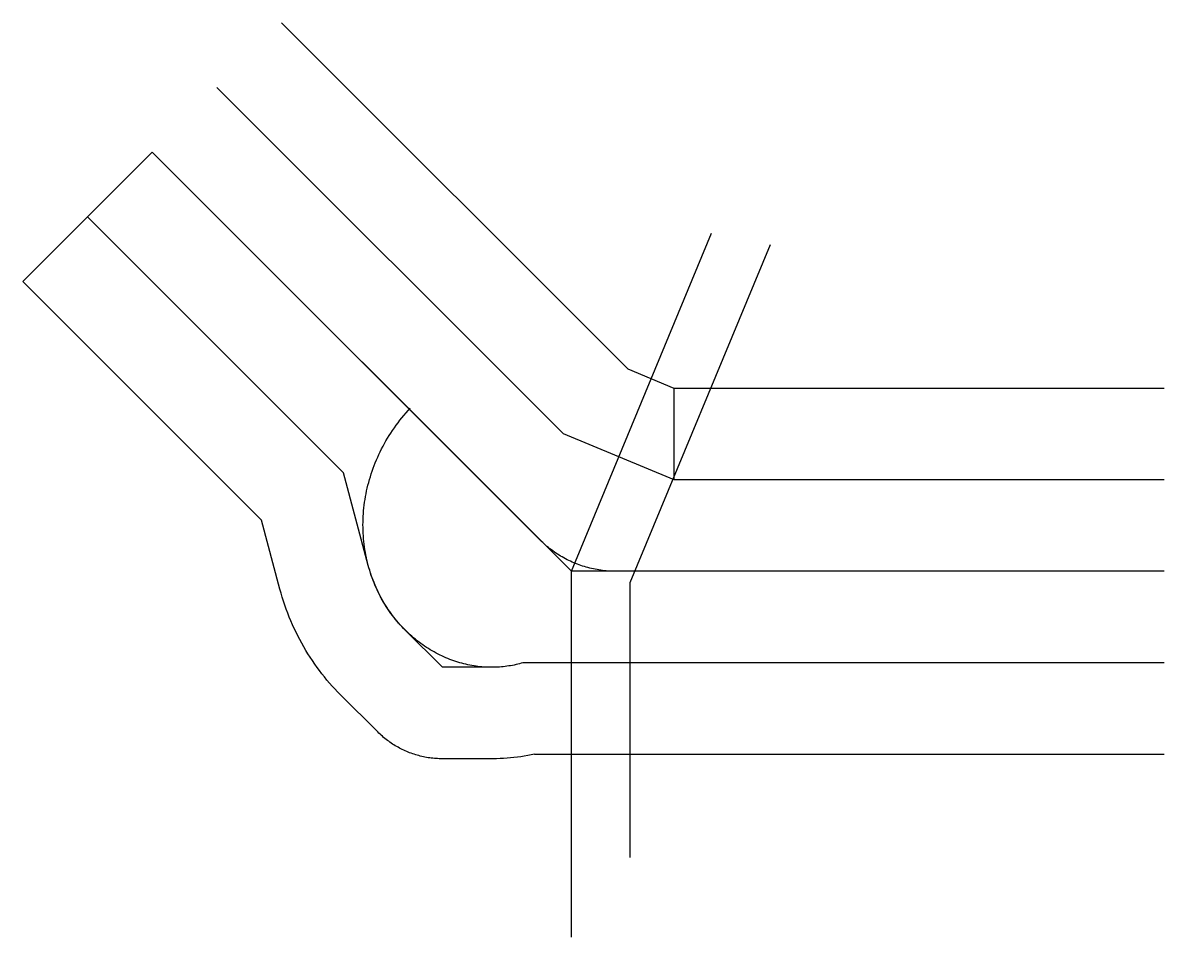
# Model space of a CAD drawing. Header units: metres. Extents: x -13881 to 15000, y -9260 to 13881.
import ezdxf

# ---------------------------------------------------------------- set-up
doc = ezdxf.new("R2010")
doc.units = ezdxf.units.M

msp = doc.modelspace()

# ---------------------------------------------------------------- linework, layer by layer
at = {"color": 1}
for p, q in [((-7333, 13881), (1435, 5112)), ((-8970, 12244), (-201, 3475)), ((-13881, 7333), (-10607, 10607)), ((0, 0), (-10607, 10607)), ((-5768, 2494), (-12244, 8970)), ((-7843, 1296), (-13881, 7333)), ((2600, 4630), (1435, 5112)), ((15000, 4630), (2600, 4630)), ((2600, 2315), (2600, 4630)), ((2600, 2315), (-201, 3475)), ((-5139, 148), (-5768, 2494)), ((15000, 2315), (2600, 2315)), ((-7375, -451), (-7843, 1296)), ((15000, 0), (0, 0)), ((-3263, -2430), (-4206, -1487)), ((-2010, -2430), (-3263, -2430)), ((15000, -2315), (-1225, -2315)), ((-5843, -3124), (-4900, -4067)), ((-2010, -4745), (-3263, -4745)), ((-935, -4630), (15000, -4630))]:
    msp.add_line(p, q, dxfattribs=at)
for points in [[(15000, 0), (1118, 0), (1071, 0), (1024, 2), (977, 4), (930, 7), (883, 10), (836, 15), (789, 20), (742, 26), (696, 33), (649, 41), (603, 50), (557, 59), (511, 69), (465, 80), (419, 92), (374, 105), (329, 118), (284, 132), (239, 147), (195, 163), (151, 179), (107, 197), (63, 215), (20, 233), (-23, 253), (-65, 273), (-107, 294), (-149, 316), (-191, 338), (-232, 362), (-272, 386), (-312, 410), (-352, 435), (-391, 461), (-430, 488), (-468, 515), (-506, 543), (-544, 572), (-581, 601), (-617, 631), (-653, 662), (-688, 693), (-723, 725), (-757, 757), (-791, 791), (-791, 791), (-10607, 10607)], [(0, -9260), (0, 0), (3544, 8555)], [(5026, 8260), (1482, -295), (1482, -7240)], [(-1225, -2315), (-1268, -2328), (-1312, -2340), (-1356, -2351), (-1401, -2362), (-1446, -2372), (-1491, -2381), (-1537, -2389), (-1583, -2397), (-1630, -2404), (-1677, -2410), (-1724, -2415), (-1772, -2420), (-1820, -2424), (-1868, -2427), (-1916, -2429), (-1965, -2430), (-2014, -2430), (-2063, -2430), (-2113, -2428), (-2162, -2426), (-2212, -2423), (-2262, -2419), (-2313, -2414), (-2363, -2408), (-2413, -2401), (-2464, -2394), (-2515, -2385), (-2566, -2376), (-2616, -2365), (-2667, -2354), (-2718, -2342), (-2769, -2328), (-2820, -2314), (-2871, -2299), (-2922, -2283), (-2972, -2266), (-3023, -2248), (-3074, -2229), (-3124, -2209), (-3174, -2188), (-3225, -2166), (-3275, -2143), (-3324, -2119), (-3374, -2095), (-3423, -2069), (-3473, -2042), (-3521, -2014), (-3570, -1986), (-3618, -1956), (-3666, -1925), (-3714, -1894), (-3761, -1861), (-3808, -1828), (-3855, -1793), (-3901, -1758), (-3946, -1721), (-3991, -1684), (-4036, -1646), (-4080, -1606), (-4124, -1566), (-4167, -1525), (-4210, -1483), (-4252, -1440), (-4293, -1397), (-4334, -1352), (-4374, -1306), (-4414, -1260), (-4452, -1213), (-4491, -1165), (-4528, -1116), (-4565, -1066), (-4601, -1015), (-4636, -964), (-4671, -911), (-4704, -858), (-4737, -804), (-4769, -750), (-4801, -694), (-4831, -638), (-4861, -581), (-4889, -524), (-4917, -465), (-4944, -406), (-4970, -347), (-4994, -286), (-5018, -225), (-5041, -164), (-5063, -101), (-5084, -39), (-5104, 25), (-5123, 89), (-5141, 153), (-5157, 219), (-5173, 284), (-5188, 350), (-5201, 417), (-5213, 484), (-5225, 551), (-5235, 619), (-5244, 687), (-5251, 756), (-5258, 825), (-5263, 895), (-5267, 964), (-5270, 1034), (-5272, 1105), (-5273, 1175), (-5272, 1246), (-5270, 1317), (-5267, 1388), (-5262, 1459), (-5257, 1531), (-5250, 1603), (-5241, 1674), (-5232, 1746), (-5221, 1818), (-5209, 1890), (-5195, 1962), (-5181, 2034), (-5164, 2106), (-5147, 2178), (-5128, 2249), (-5108, 2321), (-5087, 2393), (-5065, 2464), (-5041, 2535), (-5015, 2606), (-4989, 2677), (-4961, 2747), (-4932, 2818), (-4901, 2887), (-4869, 2957), (-4836, 3026), (-4802, 3095), (-4766, 3164), (-4729, 3232), (-4691, 3299), (-4651, 3366), (-4610, 3433), (-4568, 3499), (-4524, 3565), (-4479, 3630), (-4433, 3694), (-4386, 3758), (-4337, 3821), (-4288, 3883), (-4237, 3945), (-4184, 4006), (-4131, 4066), (-4076, 4126), (-4076, 4126)], [(-4206, -1487), (-4248, -1444), (-4290, -1400), (-4331, -1356), (-4371, -1310), (-4410, -1264), (-4449, -1217), (-4488, -1168), (-4525, -1120), (-4562, -1070), (-4598, -1019), (-4633, -968), (-4668, -916), (-4702, -862), (-4735, -809), (-4767, -754), (-4798, -699), (-4829, -643), (-4858, -586), (-4887, -528), (-4915, -470), (-4942, -411), (-4967, -351), (-4992, -291), (-5016, -230), (-5039, -169), (-5062, -106), (-5083, -44), (-5103, 20), (-5121, 84), (-5139, 148)], [(-5843, -3124), (-5914, -3052), (-5983, -2979), (-6051, -2905), (-6118, -2829), (-6184, -2752), (-6248, -2673), (-6312, -2594), (-6374, -2513), (-6435, -2431), (-6494, -2347), (-6553, -2262), (-6609, -2176), (-6665, -2089), (-6719, -2001), (-6772, -1912), (-6823, -1821), (-6873, -1729), (-6921, -1637), (-6968, -1543), (-7013, -1448), (-7056, -1353), (-7098, -1256), (-7139, -1158), (-7178, -1060), (-7215, -960), (-7250, -860), (-7284, -759), (-7316, -657), (-7347, -554), (-7375, -451)], [(-1225, -2315), (-1268, -2328), (-1312, -2340), (-1356, -2351), (-1401, -2362), (-1446, -2372), (-1491, -2381), (-1537, -2389), (-1583, -2397), (-1630, -2404), (-1677, -2410), (-1724, -2415), (-1772, -2420), (-1820, -2424), (-1868, -2427), (-1916, -2429), (-1965, -2430), (-2010, -2430)], [(-3263, -4745), (-3303, -4745), (-3344, -4744), (-3384, -4742), (-3424, -4739), (-3465, -4736), (-3505, -4732), (-3545, -4728), (-3585, -4723), (-3625, -4717), (-3665, -4710), (-3704, -4703), (-3744, -4695), (-3784, -4686), (-3823, -4676), (-3862, -4666), (-3901, -4655), (-3940, -4644), (-3978, -4632), (-4016, -4619), (-4055, -4606), (-4092, -4591), (-4130, -4577), (-4167, -4561), (-4204, -4545), (-4241, -4528), (-4278, -4511), (-4314, -4493), (-4350, -4474), (-4385, -4455), (-4420, -4435), (-4455, -4414), (-4490, -4393), (-4524, -4372), (-4557, -4349), (-4591, -4326), (-4623, -4303), (-4656, -4279), (-4688, -4254), (-4720, -4229), (-4751, -4204), (-4782, -4177), (-4812, -4151), (-4842, -4123), (-4871, -4095), (-4900, -4067)], [(-935, -4630), (-1020, -4648), (-1106, -4664), (-1192, -4679), (-1278, -4692), (-1365, -4704), (-1452, -4715), (-1540, -4723), (-1628, -4731), (-1716, -4737), (-1805, -4741), (-1894, -4744), (-1983, -4745), (-2010, -4745)]]:
    msp.add_lwpolyline(points, dxfattribs=at)

doc.saveas('drawing.dxf')
